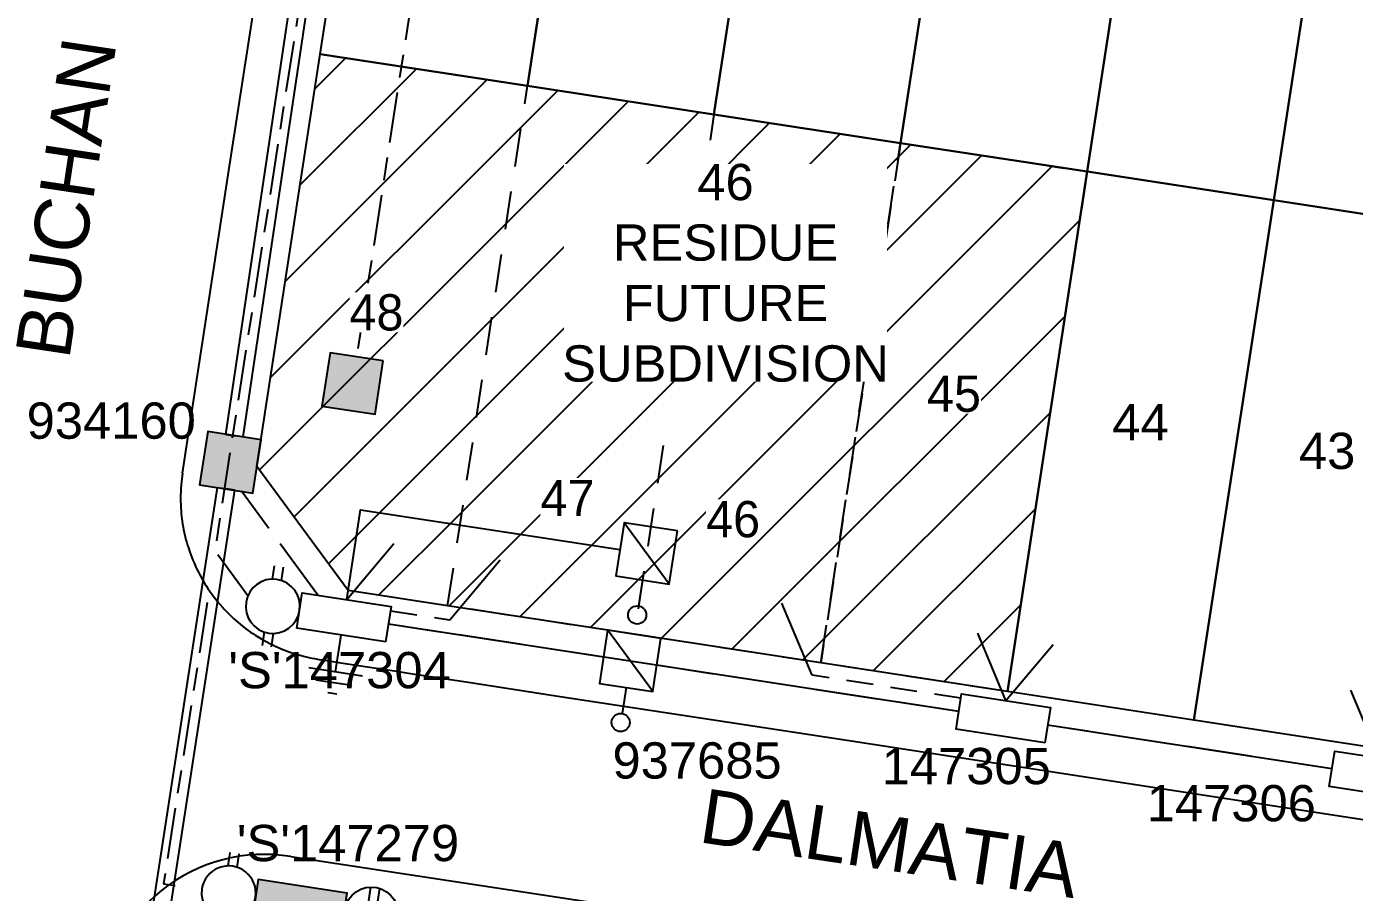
# Model space of a CAD drawing. Header units: metres. Extents: x 301343 to 301607, y 6240179 to 6240499.
# Drawn here: x 301401.8 to 301475, y 6240286.2 to 6240333.9 of the extents above; entities that cross this region are included whole.
import ezdxf
from ezdxf.enums import TextEntityAlignment as Align

# ---------------------------------------------------------------- set-up
doc = ezdxf.new("R2010")
doc.units = ezdxf.units.M
doc.header["$LTSCALE"] = 0.7
for name, pattern in [('Cable Exist OH', [1, 1, 0]), ('Cable Exist UG', [8.2, 4, -1.2, 1.8, -1.2]), ('Dash', [5, 3, -2]), ('IE Trench LV', [6.5, 5, -1.5])]:
    doc.linetypes.add(name, pattern=pattern)
doc.layers.get('0').update_dxf_attribs({"color": 6})
for name, color, linetype in [('_User Miscellaneous11', 7, 'Continuous'), ('_User Miscellaneous4', 7, 'Continuous'), ('_User Miscellaneous6', 7, 'Continuous'), ('_User Miscellaneous7', 150, 'Continuous'), ('_User Miscellaneous8', 7, 'Continuous'), ('_User Miscellaneous9', 8, 'Continuous'), ('_User_LV_Exist', 7, 'Continuous'), ('Cadastre Developer_SP_NEW', 4, 'Continuous'), ('Cadastre Roads_SP_EXT', 4, 'Continuous'), ('Cadastre Roads_SP_NEW', 8, 'Continuous'), ('Equip_LV_NEW', 5, 'Continuous'), ('Mains_LV_NEW_R6', 2, 'Continuous'), ('Mains_LV_NEW_T84', 2, 'Continuous'), ('Services_SP_NEW_UG', 2, 'Continuous'), ('SupportsUG_SP_LV_EXT', 7, 'Continuous'), ('SupportsUG_SP_LV_NEW', 2, 'Continuous'), ('SupportsUG_SP_LV_SL_EXT', 7, 'Continuous'), ('SupportsUG_SP_LV_SL_NEW', 2, 'Continuous'), ('Trench_SP_NEW', 2, 'Continuous'), ('UG_Details_SP_MISC', 7, 'Continuous')]:
    doc.layers.add(name, color=color, linetype=linetype)
doc.layers.add('_User Miscellaneous5', color=7, linetype='Continuous', lineweight=35)
doc.layers.add('_User Notes', color=7, linetype='Continuous', plot=False)
doc.styles.add('ARIAL', font='arial.ttf', dxfattribs={"height": 2})
doc.styles.add('COLUMN_LABEL', font='arial.ttf')
doc.styles.add('Dot', font='dotfont.shx', dxfattribs={"height": 2})
doc.styles.add('POLE_LABEL', font='arial.ttf')
doc.styles.add('SL_LABEL', font='arial.ttf')
doc.styles.get("Standard").update_dxf_attribs({"font": 'arial.ttf'})
doc.styles.add('style1', font='iso3098b.shx')
doc.linetypes.add('Cable New UG', pattern='A,8,-1,["x",style1,S=3.5,R=0,X=0.35,Y=-1],-3.5', length=12.5)
doc.linetypes.add('Cable Z', pattern='A,8,-1,["Z",Standard,S=2.5,R=0,X=0.35,Y=-1.25],-3.5', length=12.5)

# ---------------------------------------------------------------- blocks, each defined once
blk = doc.blocks.new('PILLAR_EXT')
blk.add_hatch(color=256).paths.add_polyline_path([(-2.475, 2.49), (-2.475, 0.51), (2.475, 0.51), (2.475, 2.49)])
blk.add_lwpolyline([(-2.475, 0.51), (2.475, 0.51), (2.475, 2.49), (-2.475, 2.49)], close=True)
for tag, p, flags in [('OWNED_BY', (0, 1.3), 9), ('STATE', (0, 1.1), 9), ('SUPPORT_TYPE', (0, 0.9), 9), ('USAGE', (0, 0.7), 9), ('LEGEND', (0, 0.5), 9), ('LOCATION', (0, 0.3), 9), ('NOTES', (0, 0.1), 9), ('PARENT', (0, -0.1), 9), ('STREETNAME', (0, -0.3), 9), ('SUBURB', (0, -0.5), 1)]:
    blk.add_attdef(tag, p, '', height=0.2, dxfattribs=dict(flags=flags))
at = {"layer": '_User Miscellaneous6', "style": 'ARIAL', "flags": 8}
blk.add_attdef('ASSET_NUM', text='', height=2, dxfattribs=at).set_placement((1.5, 7.5), align=Align.TOP_LEFT)
blk = doc.blocks.new('*U37')
at = {"lineweight": -3}
blk.add_lwpolyline([(-2.475, 2.49), (2.475, 2.49), (2.475, 0.51), (-2.475, 0.51)], close=True, dxfattribs=at)
for tag, flags, p in [('STREET_CODE', 9, (1.5, 3.5)), ('OWNED_BY', 9, (1.5, 3.3)), ('OPERATED_BY', 9, (1.5, 3.1)), ('MAINTAINED_BY', 9, (1.5, 2.9)), ('STATE', 9, (1.5, 2.7)), ('SUPPORT_TYPE', 9, (1.5, 2.5)), ('USAGE', 9, (1.5, 2.3)), ('LEGEND', 9, (1.5, 2.1)), ('SUBURB', 9, (1.5, 1.7)), ('STREETNAME', 9, (1.5, 1.5)), ('PARENT', 9, (1.5, 1.9)), ('Z', 1, (1.5, 0.9)), ('LOCATION', 9, (1.5, 1.3)), ('NOTES', 9, (1.5, 1.1))]:
    blk.add_attdef(tag, text='', height=0.2, dxfattribs=dict(flags=flags)).set_placement(p, align=Align.MIDDLE_LEFT)
at = {"layer": '_User Miscellaneous4', "style": 'ARIAL', "flags": 8}
blk.add_attdef('ASSET_NUM', text='', height=2, dxfattribs=at).set_placement((2, 5.5), align=Align.MIDDLE_LEFT)
blk = doc.blocks.new('A$C1B2C29DD')
at = {"layer": 'Services_SP_NEW_UG', "color": 2, "flags": 128}
for points in [[(0, 0), (-2.1, 3.444)], [(0, 0), (2.1, 3.444)]]:
    blk.add_lwpolyline(points, dxfattribs=at)
blk = doc.blocks.new('*U85')
at = {"layer": 'Services_SP_NEW_UG', "color": 2, "flags": 128}
blk.add_lwpolyline([(5.789, -0.75), (8.035, 2.934)], dxfattribs=at)
at = {"layer": 'Services_SP_NEW_UG', "color": 2, "linetype": 'Dash', "ltscale": 0.7, "flags": 128}
blk.add_lwpolyline([(2.473, -0.75), (5.789, -0.75)], dxfattribs=at)
blk = doc.blocks.new('*U91')
at = {"layer": 'Services_SP_NEW_UG', "color": 2, "flags": 128}
blk.add_lwpolyline([(-10.774, -0.75), (-13.021, 2.934)], dxfattribs=at)
at = {"layer": 'Services_SP_NEW_UG', "color": 2, "linetype": 'Dash', "ltscale": 0.7, "flags": 128}
blk.add_lwpolyline([(-2.473, -0.75), (-10.774, -0.75)], dxfattribs=at)
blk = doc.blocks.new('LV_UG_LINKS_OPEN_NEW')
blk.add_wipeout([(-1.168, 0.932), (-1.275, 0.778), (-1.363, 0.612), (-1.429, 0.436), (-1.472, 0.254), (-1.492, 0.067), (-1.489, -0.12), (-1.462, -0.306), (-1.412, -0.487), (-1.34, -0.66), (-1.247, -0.823), (-1.134, -0.973), (-1.003, -1.107), (-0.857, -1.224), (-0.696, -1.322), (-0.525, -1.399), (-0.346, -1.453), (-0.161, -1.485), (0.026, -1.494), (0.213, -1.479), (0.397, -1.44), (0.574, -1.379), (0.743, -1.296), (0.899, -1.193), (1.042, -1.071), (1.168, -0.932), (1.275, -0.778), (1.363, -0.612), (1.429, -0.436), (1.472, -0.254), (1.492, -0.067), (1.489, 0.12), (1.462, 0.306), (1.412, 0.487), (1.34, 0.66), (1.247, 0.823), (1.134, 0.973), (1.003, 1.107), (0.857, 1.224), (0.696, 1.322), (0.525, 1.399), (0.346, 1.453), (0.161, 1.485), (-0.026, 1.494), (-0.213, 1.479), (-0.397, 1.44), (-0.574, 1.379), (-0.743, 1.296), (-0.899, 1.193), (-1.042, 1.071)])
for p, q in [((-0.249, 1.473), (-0.249, 2.22)), ((0.249, 1.473), (0.249, 2.22)), ((-0.249, -1.473), (-0.249, -2.22)), ((0.249, -1.473), (0.249, -2.22))]:
    blk.add_line(p, q)
blk.add_lwpolyline([(1.494, 0, 1), (-1.494, 0, 1)], format="xyb", close=True)
for tag, p, flags in [('Z', (0, 0), 1), ('ORIENTATION', (0, 0), 9), ('USAGE', (0, -0.2), 9), ('NOTES', (0, -0.4), 9)]:
    blk.add_attdef(tag, p, '', height=0.2, dxfattribs=dict(flags=flags))
blk = doc.blocks.new('Earth')
for p, q in [((0, -2.044), (0, 0)), ((-1.5, -2.044), (1.5, -2.044)), ((-1, -2.644), (1, -2.644)), ((-0.25, -3.244), (0.25, -3.244))]:
    blk.add_line(p, q)
blk = doc.blocks.new('*U161')
at = {"layer": '_User Miscellaneous7'}
blk.add_hatch(color=256, dxfattribs=at).paths.add_polyline_path([(3.832, -7.485), (6.802, -7.485), (6.802, -4.515), (3.832, -4.515)])
at = {"layer": '_User Miscellaneous8'}
blk.add_hatch(color=256, dxfattribs=at).paths.add_polyline_path([(-1.485, -1.485), (1.485, -1.485), (1.485, 1.485), (-1.485, 1.485)])
at = {"layer": '_User Miscellaneous7'}
blk.add_lwpolyline([(6.802, -7.485), (6.802, -4.515), (3.832, -4.515), (3.832, -7.485)], close=True, dxfattribs=at)
at = {"layer": '_User Miscellaneous8'}
blk.add_lwpolyline([(1.485, -1.485), (1.485, 1.485), (-1.485, 1.485), (-1.485, -1.485)], close=True, dxfattribs=at)
at = {"flags": 9}
for tag, style, p in [('STRUCTURE_PLANT_NUMBER', 'POLE_LABEL', (1.813, 0.031)), ('STREET_CODE', 'COLUMN_LABEL', (1.813, -0.2))]:
    blk.add_attdef(tag, text='', height=0.2, dxfattribs=dict(at, style=style)).set_placement(p, align=Align.MIDDLE_LEFT)
for tag, p in [('OWNED_BY', (1.813, -0.6)), ('STATE', (1.813, -0.8)), ('COLUMN_TYPE', (1.813, -0.4)), ('USAGE', (1.813, -1)), ('LEGEND', (1.813, -1.2)), ('LOCATION', (1.813, -1.4)), ('STREETNAME', (1.813, -1.6)), ('SUBURB', (1.813, -1.8)), ('NOTES', (1.813, -2))]:
    blk.add_attdef(tag, text='', height=0.2, dxfattribs=at).set_placement(p, align=Align.MIDDLE_LEFT)
at = {"flags": 1}
blk.add_attdef('Z', (1.813, -2.351), '', height=0.2, dxfattribs=at)
at = {"layer": '_User Miscellaneous6', "style": 'ARIAL', "flags": 8}
blk.add_attdef('ASSET_NUM', text='', height=2, dxfattribs=at).set_placement((2, 2), align=Align.MIDDLE_LEFT)
blk = doc.blocks.new('*U153')
for tag, flags, p in [('OPERATED_BY', 9, (1.5, -2)), ('MAINTAINED_BY', 9, (1.5, -2.2)), ('TYPE', 9, (1.5, -2.6)), ('Z', 1, (1.5, -2.8)), ('NUMBER_OF_PHASES', 9, (1.5, -2.4))]:
    blk.add_attdef(tag, text='', height=0.2, dxfattribs=dict(flags=flags)).set_placement(p, align=Align.MIDDLE_LEFT)
blk.add_wipeout([(0.443, 1.103), (0.319, 0.962), (0.214, 0.807), (0.128, 0.64), (0.065, 0.464), (0.024, 0.281), (0.006, 0.094), (0.012, -0.094), (0.041, -0.279), (0.093, -0.459), (0.168, -0.631), (0.263, -0.793), (0.378, -0.941), (0.511, -1.074), (0.659, -1.189), (0.821, -1.285), (0.993, -1.359), (1.173, -1.411), (1.358, -1.441), (1.546, -1.447), (1.733, -1.429), (1.916, -1.388), (2.092, -1.325), (2.259, -1.24), (2.415, -1.134), (2.555, -1.01), (2.68, -0.869), (2.785, -0.714), (2.87, -0.547), (2.934, -0.371), (2.975, -0.188), (2.993, -0.001), (2.987, 0.187), (2.957, 0.372), (2.905, 0.552), (2.831, 0.724), (2.735, 0.886), (2.62, 1.034), (2.488, 1.167), (2.339, 1.282), (2.178, 1.377), (2.006, 1.452), (1.826, 1.504), (1.64, 1.534), (1.453, 1.54), (1.266, 1.522), (1.083, 1.481), (0.906, 1.418), (0.739, 1.333), (0.584, 1.227)])
for p, q in [((1.249, -1.433), (1.249, 1.525)), ((1.749, -1.433), (1.749, 1.525))]:
    blk.add_line(p, q)
blk.add_circle((1.499, 0.046), 1.5)
at = {"flags": 9}
for tag, p in [('ACTUAL_STATUS', (1.5, 0)), ('OPERATING_VOLTAGE', (1.5, -0.6)), ('ORIENTATION', (1.5, -0.8)), ('CONSTRUCTED_VOLTAGE', (1.5, -0.2)), ('NO_PHASES', (1.5, -0.4)), ('STATE', (1.5, -1)), ('SWITCH_TYPE', (1.5, -1.2)), ('USAGE', (1.5, -1.4)), ('OWNED_BY', (1.5, -1.8)), ('NOTES', (1.5, -1.6))]:
    blk.add_attdef(tag, text='', height=0.2, dxfattribs=at).set_placement(p, align=Align.MIDDLE_LEFT)
blk = doc.blocks.new('*U154')
at = {"layer": '_User Miscellaneous7', "lineweight": -3}
for points in [[(0, -3.03), (0, -1.58)], [(-1.485, -3.03), (1.5, -6.015)]]:
    blk.add_lwpolyline(points, dxfattribs=at)
blk.add_lwpolyline([(-1.485, -6), (1.485, -6), (1.485, -3.03), (-1.485, -3.03)], close=True, dxfattribs=at)
blk.add_circle((0, -1.08), 0.5, dxfattribs=at)
at = {"layer": '_User Miscellaneous8', "color": 2, "lineweight": -3}
blk.add_lwpolyline([(-1.485, 0), (1.485, 0), (1.485, 2.97), (-1.485, 2.97)], close=True, dxfattribs=at)
at = {"layer": '_User Miscellaneous9', "color": 2, "lineweight": -3}
blk.add_lwpolyline([(-1.485, 2.97), (1.5, -0.015)], dxfattribs=at)
at = {"style": 'POLE_LABEL', "flags": 9}
blk.add_attdef('STRUCTURE_PLANT_NUMBER', text='', height=0.2, dxfattribs=at).set_placement((1.641, 1.727), align=Align.MIDDLE_LEFT)
for tag, flags, p in [('STREET_CODE', 9, (1.641, 1.485)), ('OWNED_BY', 9, (1.641, 1.085)), ('OPERATED_BY', 9, (1.641, 0.885)), ('COLUMN_TYPE', 9, (1.641, 1.285)), ('MAINTAINED_BY', 9, (1.641, 0.685)), ('STATE', 9, (1.641, 0.485)), ('USAGE', 9, (1.641, 0.285)), ('LEGEND', 9, (1.641, 0.085)), ('SUBURB', 9, (1.641, -0.315)), ('STREETNAME', 9, (1.641, -0.515)), ('PARENT', 9, (1.641, -0.115)), ('LOCATION', 9, (1.641, -0.715)), ('Z', 1, (1.641, -1.315)), ('NOTES', 9, (1.641, -0.915)), ('LABEL_ALIGNMENT', 9, (1.641, -1.115))]:
    blk.add_attdef(tag, text='', height=0.2, dxfattribs=dict(flags=flags)).set_placement(p, align=Align.MIDDLE_LEFT)
at = {"layer": '_User Miscellaneous5', "style": 'ARIAL', "flags": 8}
blk.add_attdef('ASSET_NUM', text='', height=2, dxfattribs=at).set_placement((2, 3.485), align=Align.MIDDLE_LEFT)
blk = doc.blocks.new('*U62')
at = {"layer": '_User Miscellaneous8', "color": 2}
blk.add_line((0, 0), (0, 1.45), dxfattribs=at)
blk.add_circle((0, 1.95), 0.5, dxfattribs=at)
for tag, p, flags in [('Z', (0, 0), 1), ('OPERATED_BY', (0, -9.607), 9)]:
    blk.add_attdef(tag, p, '', height=0.2, dxfattribs=dict(flags=flags))
at = {"style": 'SL_LABEL', "flags": 9}
blk.add_attdef('STREET_CODE', text='', height=0.2, dxfattribs=at).set_placement((0, -0.2), align=Align.MIDDLE_LEFT)
at = {"flags": 9}
for tag, p in [('CONSTRUCTED_VOLTAGE', (0, -0.4)), ('CONTROL_TYPE', (0, -0.6)), ('LANTERN_PURPOSE', (0, -0.8)), ('OPERATING_VOLTAGE', (0, -1.4)), ('LANTERN_TYPE', (0, -1)), ('NO_PHASES', (0, -1.2)), ('ORIENTATION', (0, -1.6)), ('OWNED_BY', (0, -1.8)), ('STATE', (0, -2)), ('USAGE', (0, -2.2)), ('CEXIST', (0, -2.4)), ('CNEW', (0, -2.6)), ('CNUMBER', (0, -2.8)), ('CREMOVE', (0, -3)), ('CREPLACE', (0, -3.2)), ('LKINGHEIGHT', (0, -3.4)), ('LBRACKET', (0, -3.6)), ('LBRACKETVOCAB', (0, -3.8)), ('LCATEGORY', (0, -4)), ('LCHARGE1', (0, -4.2)), ('LCHARGE1PERCENT', (0, -4.4)), ('LCHARGE2', (0, -4.6)), ('LCHARGE2PERCENT', (0, -4.8)), ('LCHARGE3', (0, -5)), ('LCHARGE3PERCENT', (0, -5.2)), ('LEXIST', (0, -5.4)), ('LLAMP', (0, -5.6)), ('LLAMPVOCAB', (0, -5.8)), ('LMAST', (0, -6)), ('LMASTVOCAB', (0, -6.2)), ('LNEW', (0, -6.4)), ('LANTNUMBER', (0, -6.6)), ('LOUTREACH', (0, -7)), ('LOUTREACHVOCAB', (0, -7.2)), ('LRATECODE', (0, -7.4)), ('LREMOVE', (0, -7.6)), ('LREPLACE', (0, -7.8)), ('LTYPE', (0, -8)), ('SUBURB', (0, -8.6)), ('STREETNAME', (0, -8.8)), ('LTYPEVOCAB', (0, -8.2)), ('LEGEND', (0, -8.4)), ('LOCATION', (0, -9)), ('NOTES', (0, -9.2)), ('MAINTAINED_BY', (0, -9.863))]:
    blk.add_attdef(tag, text='', height=0.2, dxfattribs=at).set_placement(p, align=Align.MIDDLE_LEFT)
at = {"layer": '_User Notes', "style": 'SL_LABEL', "flags": 8}
blk.add_attdef('ASSET_NUM', text='', height=2.5, dxfattribs=at).set_placement((2, 2), align=Align.MIDDLE_LEFT)
at = {"layer": '_User Notes', "flags": 8}
blk.add_attdef('LNUMBER', text='', height=2.5, dxfattribs=at).set_placement((1.2, -2.8), align=Align.MIDDLE_LEFT)

msp = doc.modelspace()

# ---------------------------------------------------------------- hatches: boundary and pattern name
at = {"layer": '_User Miscellaneous11'}
h = msp.add_hatch(dxfattribs=at)
h.set_pattern_fill('ANSI31', color=3)
h.paths.add_polyline_path([(301429.436, 6240330.668), (301418.019, 6240332.419), (301414.532, 6240309.685), (301419.553, 6240302.844), (301425.039, 6240302.003)])
h = msp.add_hatch(dxfattribs=at)
h.set_pattern_fill('ANSI31', color=3)
h.paths.add_polyline_path([(301439.715, 6240329.091), (301429.436, 6240330.668), (301425.039, 6240302.003), (301435.319, 6240300.426)])
h = msp.add_hatch(dxfattribs=at)
h.set_pattern_fill('ANSI31', color=3)
h.paths.add_polyline_path([(301460.275, 6240325.938), (301439.715, 6240329.091), (301435.319, 6240300.426), (301455.879, 6240297.273)])

# ---------------------------------------------------------------- linework, layer by layer
at = {"layer": '_User_LV_Exist', "color": 7, "linetype": 'Cable Exist UG', "flags": 128}
for points in [[(301425.743, 6240353.001), (301420.026, 6240315.724)], [(301414.031, 6240302.546), (301412.225, 6240305.006), (301419.127, 6240349.597)]]:
    msp.add_lwpolyline(points, dxfattribs=at)
at = {"layer": '_User_LV_Exist', "color": 8, "linetype": 'Cable Exist UG', "flags": 128}
msp.add_lwpolyline([(301411.788, 6240302.179), (301409.388, 6240286.676), (301410.032, 6240286.577)], dxfattribs=at)
at = {"layer": 'Cadastre Developer_SP_NEW', "linetype": 'Continuous', "lineweight": 25}
for p, q in [((301429.436, 6240330.668), (301433.832, 6240359.333)), ((301439.715, 6240329.091), (301444.112, 6240357.756)), ((301449.995, 6240327.515), (301454.391, 6240356.18)), ((301418.019, 6240332.419), (301421.506, 6240355.153)), ((301460.275, 6240325.938), (301464.671, 6240354.603)), ((301470.555, 6240324.362), (301474.951, 6240353.026)), ((301414.532, 6240309.685), (301418.019, 6240332.419)), ((301418.019, 6240332.419), (301429.436, 6240330.668)), ((301429.436, 6240330.668), (301439.715, 6240329.091)), ((301439.715, 6240329.091), (301449.995, 6240327.515)), ((301449.995, 6240327.515), (301460.275, 6240325.938)), ((301460.275, 6240325.938), (301455.879, 6240297.273)), ((301460.275, 6240325.938), (301470.555, 6240324.362)), ((301470.555, 6240324.362), (301466.159, 6240295.697)), ((301470.555, 6240324.362), (301480.835, 6240322.785)), ((301419.553, 6240302.844), (301414.532, 6240309.685)), ((301425.039, 6240302.003), (301419.553, 6240302.844)), ((301435.319, 6240300.426), (301425.039, 6240302.003)), ((301445.599, 6240298.85), (301435.319, 6240300.426)), ((301455.879, 6240297.273), (301445.599, 6240298.85)), ((301466.159, 6240295.697), (301455.879, 6240297.273)), ((301476.438, 6240294.12), (301466.159, 6240295.697))]:
    msp.add_line(p, q, dxfattribs=at)
at = {"layer": 'Cadastre Developer_SP_NEW', "linetype": 'Dash', "lineweight": 25}
for p, q in [((301439.715, 6240329.091), (301439.498, 6240327.673)), ((301449.995, 6240327.515), (301445.599, 6240298.85)), ((301436.914, 6240310.828), (301435.319, 6240300.426))]:
    msp.add_line(p, q, dxfattribs=at)
at = {"layer": 'Cadastre Developer_SP_NEW', "linetype": 'Continuous', "lineweight": 25}
for points in [[(301433.832, 6240359.333), (301429.436, 6240330.668), (301418.019, 6240332.419), (301421.506, 6240355.153), (301428.346, 6240360.174), (301433.832, 6240359.333)], [(301444.112, 6240357.756), (301439.715, 6240329.091), (301429.436, 6240330.668), (301433.832, 6240359.333), (301444.112, 6240357.756)], [(301454.391, 6240356.18), (301449.995, 6240327.515), (301439.715, 6240329.091), (301444.112, 6240357.756), (301454.391, 6240356.18)], [(301464.671, 6240354.603), (301460.275, 6240325.938), (301449.995, 6240327.515), (301454.391, 6240356.18), (301464.671, 6240354.603)], [(301474.951, 6240353.026), (301470.555, 6240324.362), (301460.275, 6240325.938), (301464.671, 6240354.603), (301474.951, 6240353.026)], [(301470.555, 6240324.362), (301474.951, 6240353.026), (301485.231, 6240351.45), (301480.835, 6240322.785), (301470.555, 6240324.362)], [(301455.879, 6240297.273), (301460.275, 6240325.938), (301470.555, 6240324.362), (301466.159, 6240295.697), (301455.879, 6240297.273)], [(301480.835, 6240322.785), (301476.438, 6240294.12), (301466.159, 6240295.697), (301470.555, 6240324.362), (301480.835, 6240322.785)]]:
    msp.add_lwpolyline(points, close=True, dxfattribs=at)
msp.add_lwpolyline([(301425.039, 6240302.003), (301419.553, 6240302.844), (301414.532, 6240309.685), (301418.019, 6240332.419), (301429.436, 6240330.668), (301429.436, 6240330.668)], dxfattribs=at)
at = {"layer": 'Cadastre Developer_SP_NEW', "linetype": 'Dash', "lineweight": 25}
for points in [[(301425.039, 6240302.003), (301429.436, 6240330.668)], [(301429.436, 6240330.668), (301439.715, 6240329.091)], [(301439.715, 6240329.091), (301449.995, 6240327.515), (301445.599, 6240298.85), (301435.319, 6240300.426), (301435.319, 6240300.426)], [(301435.319, 6240300.426), (301425.039, 6240302.003)]]:
    msp.add_lwpolyline(points, dxfattribs=at)
msp.add_lwpolyline([(301460.275, 6240325.938), (301455.879, 6240297.273), (301445.599, 6240298.85), (301449.995, 6240327.515), (301460.275, 6240325.938)], close=True, dxfattribs=at)
at = {"layer": 'Cadastre Roads_SP_NEW', "lineweight": 25}
for p, q in [((301412.952, 6240325.767, 48.617), (301415.226, 6240340.594, 48.754)), ((301412.952, 6240325.767, 48.617), (301415.226, 6240340.594, 48.754)), ((301410.981, 6240312.917, 48.499), (301412.952, 6240325.767, 48.617)), ((301410.981, 6240312.917, 48.499), (301412.952, 6240325.767, 48.617)), ((301410.427, 6240309.303, 48.465), (301410.981, 6240312.917, 48.499)), ((301410.427, 6240309.303, 48.465), (301410.981, 6240312.917, 48.499)), ((301410.354, 6240308.679, 48.458), (301410.336, 6240308.424, 48.456)), ((301410.368, 6240308.835, 48.46), (301410.354, 6240308.679, 48.458)), ((301410.385, 6240308.991, 48.462), (301410.368, 6240308.835, 48.46)), ((301410.405, 6240309.147, 48.464), (301410.385, 6240308.991, 48.462)), ((301410.427, 6240309.303, 48.465), (301410.405, 6240309.147, 48.464)), ((301410.325, 6240308.11, 48.451), (301410.323, 6240307.953, 48.449)), ((301410.323, 6240307.953, 48.449), (301410.324, 6240307.796, 48.447)), ((301410.329, 6240308.267, 48.453), (301410.325, 6240308.11, 48.451)), ((301410.336, 6240308.424, 48.456), (301410.329, 6240308.267, 48.453)), ((301410.324, 6240307.796, 48.447), (301410.332, 6240307.541, 48.443)), ((301410.332, 6240307.541, 48.443), (301410.34, 6240307.384, 48.44)), ((301410.34, 6240307.384, 48.44), (301410.351, 6240307.227, 48.437)), ((301410.351, 6240307.227, 48.437), (301410.365, 6240307.071, 48.435)), ((301410.365, 6240307.071, 48.435), (301410.381, 6240306.915, 48.432)), ((301410.381, 6240306.915, 48.432), (301410.414, 6240306.661, 48.427)), ((301410.414, 6240306.661, 48.427), (301410.438, 6240306.506, 48.424)), ((301410.438, 6240306.506, 48.424), (301410.464, 6240306.351, 48.421)), ((301410.464, 6240306.351, 48.421), (301410.493, 6240306.197, 48.417)), ((301410.493, 6240306.197, 48.417), (301410.525, 6240306.043, 48.414)), ((301410.525, 6240306.043, 48.414), (301410.582, 6240305.794, 48.408)), ((301410.582, 6240305.794, 48.408), (301410.621, 6240305.642, 48.404)), ((301410.621, 6240305.642, 48.404), (301410.662, 6240305.491, 48.4)), ((301410.662, 6240305.491, 48.4), (301410.706, 6240305.34, 48.397)), ((301410.706, 6240305.34, 48.397), (301410.753, 6240305.19, 48.393)), ((301410.753, 6240305.19, 48.393), (301410.834, 6240304.948, 48.386)), ((301410.834, 6240304.948, 48.386), (301410.888, 6240304.8, 48.382)), ((301410.888, 6240304.8, 48.382), (301410.944, 6240304.653, 48.377)), ((301410.944, 6240304.653, 48.377), (301411.002, 6240304.508, 48.373)), ((301411.002, 6240304.508, 48.373), (301411.064, 6240304.363, 48.368)), ((301411.064, 6240304.363, 48.368), (301411.168, 6240304.13, 48.361)), ((301411.168, 6240304.13, 48.361), (301411.236, 6240303.989, 48.356)), ((301411.236, 6240303.989, 48.356), (301411.306, 6240303.848, 48.351)), ((301411.306, 6240303.848, 48.351), (301411.379, 6240303.709, 48.346)), ((301411.379, 6240303.709, 48.346), (301411.454, 6240303.571, 48.341)), ((301411.454, 6240303.571, 48.341), (301411.581, 6240303.349, 48.333)), ((301411.581, 6240303.349, 48.333), (301411.662, 6240303.215, 48.327)), ((301411.662, 6240303.215, 48.327), (301411.746, 6240303.082, 48.322)), ((301411.746, 6240303.082, 48.322), (301411.832, 6240302.95, 48.316)), ((301411.832, 6240302.95, 48.316), (301411.92, 6240302.82, 48.311)), ((301411.92, 6240302.82, 48.311), (301412.068, 6240302.613, 48.302)), ((301412.068, 6240302.613, 48.302), (301412.162, 6240302.487, 48.296)), ((301412.162, 6240302.487, 48.296), (301412.258, 6240302.363, 48.29)), ((301412.258, 6240302.363, 48.29), (301412.357, 6240302.24, 48.285)), ((301412.357, 6240302.24, 48.285), (301412.457, 6240302.119, 48.279)), ((301412.457, 6240302.119, 48.279), (301412.625, 6240301.927, 48.27)), ((301412.625, 6240301.927, 48.27), (301412.731, 6240301.811, 48.265)), ((301412.731, 6240301.811, 48.265), (301412.839, 6240301.697, 48.26)), ((301412.839, 6240301.697, 48.26), (301412.949, 6240301.585, 48.255)), ((301412.949, 6240301.585, 48.255), (301413.06, 6240301.474, 48.25)), ((301413.06, 6240301.474, 48.25), (301413.246, 6240301.299, 48.242)), ((301413.246, 6240301.299, 48.242), (301413.363, 6240301.194, 48.238)), ((301413.363, 6240301.194, 48.238), (301413.482, 6240301.091, 48.233)), ((301413.482, 6240301.091, 48.233), (301413.602, 6240300.991, 48.229)), ((301413.602, 6240300.991, 48.229), (301413.724, 6240300.892, 48.224)), ((301413.724, 6240300.892, 48.224), (301413.926, 6240300.736, 48.217)), ((301413.926, 6240300.736, 48.217), (301414.053, 6240300.643, 48.213)), ((301414.053, 6240300.643, 48.213), (301414.181, 6240300.552, 48.209)), ((301414.181, 6240300.552, 48.209), (301414.311, 6240300.463, 48.205)), ((301414.311, 6240300.463, 48.205), (301414.442, 6240300.377, 48.202)), ((301414.442, 6240300.377, 48.202), (301414.658, 6240300.242, 48.195)), ((301414.658, 6240300.242, 48.195), (301414.793, 6240300.161, 48.192)), ((301414.793, 6240300.161, 48.192), (301414.93, 6240300.083, 48.189)), ((301414.93, 6240300.083, 48.189), (301415.067, 6240300.008, 48.185)), ((301415.067, 6240300.008, 48.185), (301415.206, 6240299.935, 48.182)), ((301415.206, 6240299.935, 48.182), (301415.435, 6240299.821, 48.177)), ((301415.435, 6240299.821, 48.177), (301415.577, 6240299.755, 48.174)), ((301415.577, 6240299.755, 48.174), (301415.721, 6240299.691, 48.171)), ((301415.721, 6240299.691, 48.171), (301415.865, 6240299.629, 48.168)), ((301415.865, 6240299.629, 48.168), (301416.011, 6240299.57, 48.166)), ((301416.011, 6240299.57, 48.166), (301416.249, 6240299.479, 48.161)), ((301416.249, 6240299.479, 48.161), (301416.397, 6240299.427, 48.159)), ((301416.397, 6240299.427, 48.159), (301416.546, 6240299.377, 48.157)), ((301416.546, 6240299.377, 48.157), (301416.696, 6240299.33, 48.154)), ((301416.696, 6240299.33, 48.154), (301416.847, 6240299.286, 48.152)), ((301416.847, 6240299.286, 48.152), (301417.093, 6240299.219, 48.149)), ((301417.093, 6240299.219, 48.149), (301417.246, 6240299.181, 48.147)), ((301417.246, 6240299.181, 48.147), (301417.399, 6240299.146, 48.145)), ((301417.399, 6240299.146, 48.145), (301417.553, 6240299.114, 48.144)), ((301417.553, 6240299.114, 48.144), (301417.707, 6240299.084, 48.142)), ((301417.707, 6240299.084, 48.142), (301417.959, 6240299.042, 48.139)), ((301417.959, 6240299.042, 48.139), (301418.156, 6240299.012, 48.138)), ((301418.156, 6240299.012, 48.138), (301419.145, 6240298.86, 48.129)), ((301419.145, 6240298.86, 48.129), (301420.133, 6240298.709, 48.136)), ((301420.133, 6240298.709, 48.136), (301421.122, 6240298.557, 48.146)), ((301421.122, 6240298.557, 48.146), (301422.11, 6240298.406, 48.135)), ((301422.11, 6240298.406, 48.135), (301423.099, 6240298.254, 48.153)), ((301423.099, 6240298.254, 48.153), (301424.087, 6240298.102, 48.174)), ((301424.087, 6240298.102, 48.174), (301425.075, 6240297.951, 48.199)), ((301425.075, 6240297.951, 48.199), (301426.064, 6240297.799, 48.227)), ((301426.064, 6240297.799, 48.227), (301431.006, 6240297.041, 48.377)), ((301431.006, 6240297.041, 48.377), (301445.833, 6240294.767, 48.828)), ((301445.833, 6240294.767, 48.828), (301460.659, 6240292.493, 49.278)), ((301460.659, 6240292.493, 49.278), (301475.486, 6240290.219, 49.729))]:
    msp.add_line(p, q, dxfattribs=at)
at = {"layer": 'Cadastre Roads_SP_NEW', "lineweight": 25, "elevation": 47.99, "flags": 128}
msp.add_lwpolyline([(301416.392, 6240288.174), (301535.862, 6240269.976)], dxfattribs=at)
at = {"layer": 'Cadastre Roads_SP_NEW', "lineweight": 25}
msp.add_arc((301414.939, 6240279.216, 48.1), 9.075, 80.78152, 176.26163, dxfattribs=at)
at = {"layer": 'Mains_LV_NEW_T84', "linetype": 'Cable New UG', "flags": 128}
for points in [[(301453.205, 6240296.166), (301421.772, 6240300.987)], [(301473.765, 6240293.013), (301458.098, 6240295.415)]]:
    msp.add_lwpolyline(points, dxfattribs=at)
at = {"layer": 'Services_SP_NEW_UG', "color": 2, "flags": 128}
msp.add_lwpolyline([(301419.476, 6240302.34), (301422.074, 6240305.426)], dxfattribs=at)
at = {"layer": 'Trench_SP_NEW', "linetype": 'IE Trench LV', "flags": 128}
for points in [[(301417.883, 6240302.585), (301413.678, 6240308.313)], [(301433.624, 6240299.169), (301421.772, 6240300.987)], [(301453.205, 6240296.166), (301436.56, 6240298.719)], [(301473.765, 6240293.013), (301458.098, 6240295.415)]]:
    msp.add_lwpolyline(points, dxfattribs=at)
at = {"layer": 'UG_Details_SP_MISC'}
for p, q in [((301412.815, 6240311.448, 48.499), (301419.16, 6240354.008, 48.499)), ((301413.764, 6240311.307, 48.499), (301420.11, 6240353.867, 48.499)), ((301412.815, 6240311.448, 48.499), (301413.29, 6240311.378, 48.499)), ((301413.764, 6240311.307, 48.499), (301413.29, 6240311.378, 48.499)), ((301407.968, 6240279.958), (301412.365, 6240308.515)), ((301408.916, 6240279.812), (301413.314, 6240308.369)), ((301412.365, 6240308.515), (301412.839, 6240308.442)), ((301413.314, 6240308.369), (301412.839, 6240308.442))]:
    msp.add_line(p, q, dxfattribs=at)

# ---------------------------------------------------------------- block references
at = {"layer": 'Services_SP_NEW_UG'}
for name, p, rotation in [('*U85', (301419.553, 6240302.844), 351.2806271484827), ('*U91', (301455.879, 6240297.273), 351.2806271430529)]:
    msp.add_blockref(name, p, dxfattribs=dict(at, rotation=rotation))
at = {"layer": 'SupportsUG_SP_LV_EXT'}
ref = msp.add_blockref('PILLAR_EXT', (301416.671, 6240284.064), dxfattribs=dict(at, rotation=351.2706228523353))
ref.add_attrib('ASSET_NUM_001', "'S'147279", (301413.422, 6240287.917), dxfattribs={"layer": '_User Miscellaneous6', "height": 2, "style": 'ARIAL'})
at = {"layer": 'SupportsUG_SP_LV_NEW'}
ref = msp.add_blockref('*U37', (301419.553, 6240302.844), dxfattribs=dict(at, rotation=171.2806271484571))
ref.add_attrib('ASSET_NUM_001', "'S'147304", (301412.956, 6240297.451), dxfattribs={"layer": '_User Miscellaneous4', "height": 2, "style": 'ARIAL'})
at = {"layer": 'SupportsUG_SP_LV_NEW', "rotation": 351.280627148457}
for p in [(301455.801, 6240296.769), (301476.361, 6240293.616)]:
    msp.add_blockref('A$C1B2C29DD', p, dxfattribs=at)
at = {"layer": 'SupportsUG_SP_LV_NEW'}
ref = msp.add_blockref('*U37', (301455.879, 6240297.273), dxfattribs=dict(at, rotation=171.2806271484571))
ref.add_attrib('ASSET_NUM_001', '147305', (301448.954, 6240292.162), dxfattribs={"layer": '_User Miscellaneous4', "height": 2, "style": 'ARIAL'})
ref = msp.add_blockref('*U37', (301476.438, 6240294.12), dxfattribs=dict(at, rotation=171.2806271484571))
ref.add_attrib('ASSET_NUM_001', '147306', (301463.558, 6240290.114), dxfattribs={"layer": '_User Miscellaneous4', "height": 2, "style": 'ARIAL'})
at = {"layer": 'SupportsUG_SP_LV_SL_EXT'}
ref = msp.add_blockref('*U161', (301413.065, 6240309.91), dxfattribs=dict(at, rotation=81.28066288458689))
ref.add_attrib('ASSET_NUM_001', '934160', (301401.842, 6240311.209), dxfattribs={"layer": '_User Miscellaneous6', "height": 2, "style": 'ARIAL'})
at = {"layer": 'SupportsUG_SP_LV_SL_NEW', "ltscale": 0.5, "rotation": 171.2806271428587}
msp.add_blockref('*U62', (301434.869, 6240297.491), dxfattribs=at)

# ---------------------------------------------------------------- texts
at = {"layer": 'Cadastre Developer_SP_NEW'}
for s, p in [('44', (301463.217, 6240311.117)), ('43', (301473.497, 6240309.541))]:
    msp.add_text(s, height=2, dxfattribs=at).set_placement(p, align=Align.CENTER)
at = {"layer": 'Cadastre Roads_SP_EXT'}
for s, rotation, p in [('BUCHAN ', 81.48246, (301404.181, 6240315.522, 0.041)), ('DALMATIA', 351.48246, (301438.806, 6240288.976))]:
    msp.add_text(s, height=3, rotation=rotation, dxfattribs=at).set_placement(p)

# ---------------------------------------------------------------- next in the draw order: block references
at = {"layer": 'Equip_LV_NEW', "linetype": 'Cable Exist UG', "lineweight": 0, "ltscale": 0.5}
for p, rotation in [((301415.407, 6240301.972), 351.2806271472945), ((301412.974, 6240286.159), 171.2806271507693)]:
    msp.add_blockref('LV_UG_LINKS_OPEN_NEW', p, dxfattribs=dict(at, rotation=rotation))
at = {"layer": 'Equip_LV_NEW', "linetype": 'Cable Exist OH', "lineweight": 0, "rotation": 351.2806271453164}
msp.add_blockref('*U153', (301419.345, 6240285.171), dxfattribs=at)

# ---------------------------------------------------------------- next in the draw order: texts
at = {"layer": 'Cadastre Developer_SP_NEW', "insert": (301440.35, 6240326.363), "char_height": 2, "width": 17.80035, "attachment_point": 2, "bg_fill": 3, "box_fill_scale": 1, "bg_fill_color": 256, "bg_fill_transparency": 0}
msp.add_mtext('46\\PRESIDUE\\PFUTURE SUBDIVISION', dxfattribs=at)

# ---------------------------------------------------------------- next in the draw order: wipeouts: each hides what was drawn before it
for points in [[(301419.635, 6240317.08), (301422.595, 6240317.08), (301422.595, 6240319.28), (301419.635, 6240319.28)], [(301451.447, 6240312.594), (301454.427, 6240312.594), (301454.427, 6240314.794), (301451.447, 6240314.794)], [(301430.144, 6240306.841), (301433.144, 6240306.841), (301433.144, 6240309.041), (301430.144, 6240309.041)], [(301439.278, 6240305.676), (301442.258, 6240305.676), (301442.258, 6240307.876), (301439.278, 6240307.876)]]:
    msp.add_wipeout(points).dxf.layer = 'Cadastre Developer_SP_NEW'

# ---------------------------------------------------------------- next in the draw order: linework, layer by layer
at = {"layer": 'Mains_LV_NEW_R6', "linetype": 'Cable Z', "flags": 128}
msp.add_lwpolyline([(301419.476, 6240302.34), (301420.236, 6240307.292), (301434.533, 6240305.1)], dxfattribs=at)

# ---------------------------------------------------------------- next in the draw order: block references
at = {"layer": 'Equip_LV_NEW', "linetype": 'Cable Exist OH', "lineweight": 0, "rotation": 351.2225867922424}
msp.add_blockref('Earth', (301419.176, 6240300.383), dxfattribs=at)
at = {"layer": 'SupportsUG_SP_LV_SL_NEW', "ltscale": 0.5}
ref = msp.add_blockref('*U154', (301435.319, 6240300.426), dxfattribs=dict(at, rotation=171.2806271428587))
ref.add_attrib('ASSET_NUM_001', '937685', (301434.121, 6240292.471), dxfattribs={"layer": '_User Miscellaneous5', "height": 2, "style": 'ARIAL'})

# ---------------------------------------------------------------- next in the draw order: texts
at = {"layer": 'Cadastre Developer_SP_NEW', "style": 'Dot'}
for s, p in [('48', (301421.115, 6240317.18)), ('45', (301452.937, 6240312.694)), ('47', (301431.644, 6240306.941)), ('46', (301440.768, 6240305.776))]:
    msp.add_text(s, height=2, dxfattribs=at).set_placement(p, align=Align.CENTER)

doc.saveas('drawing.dxf')
